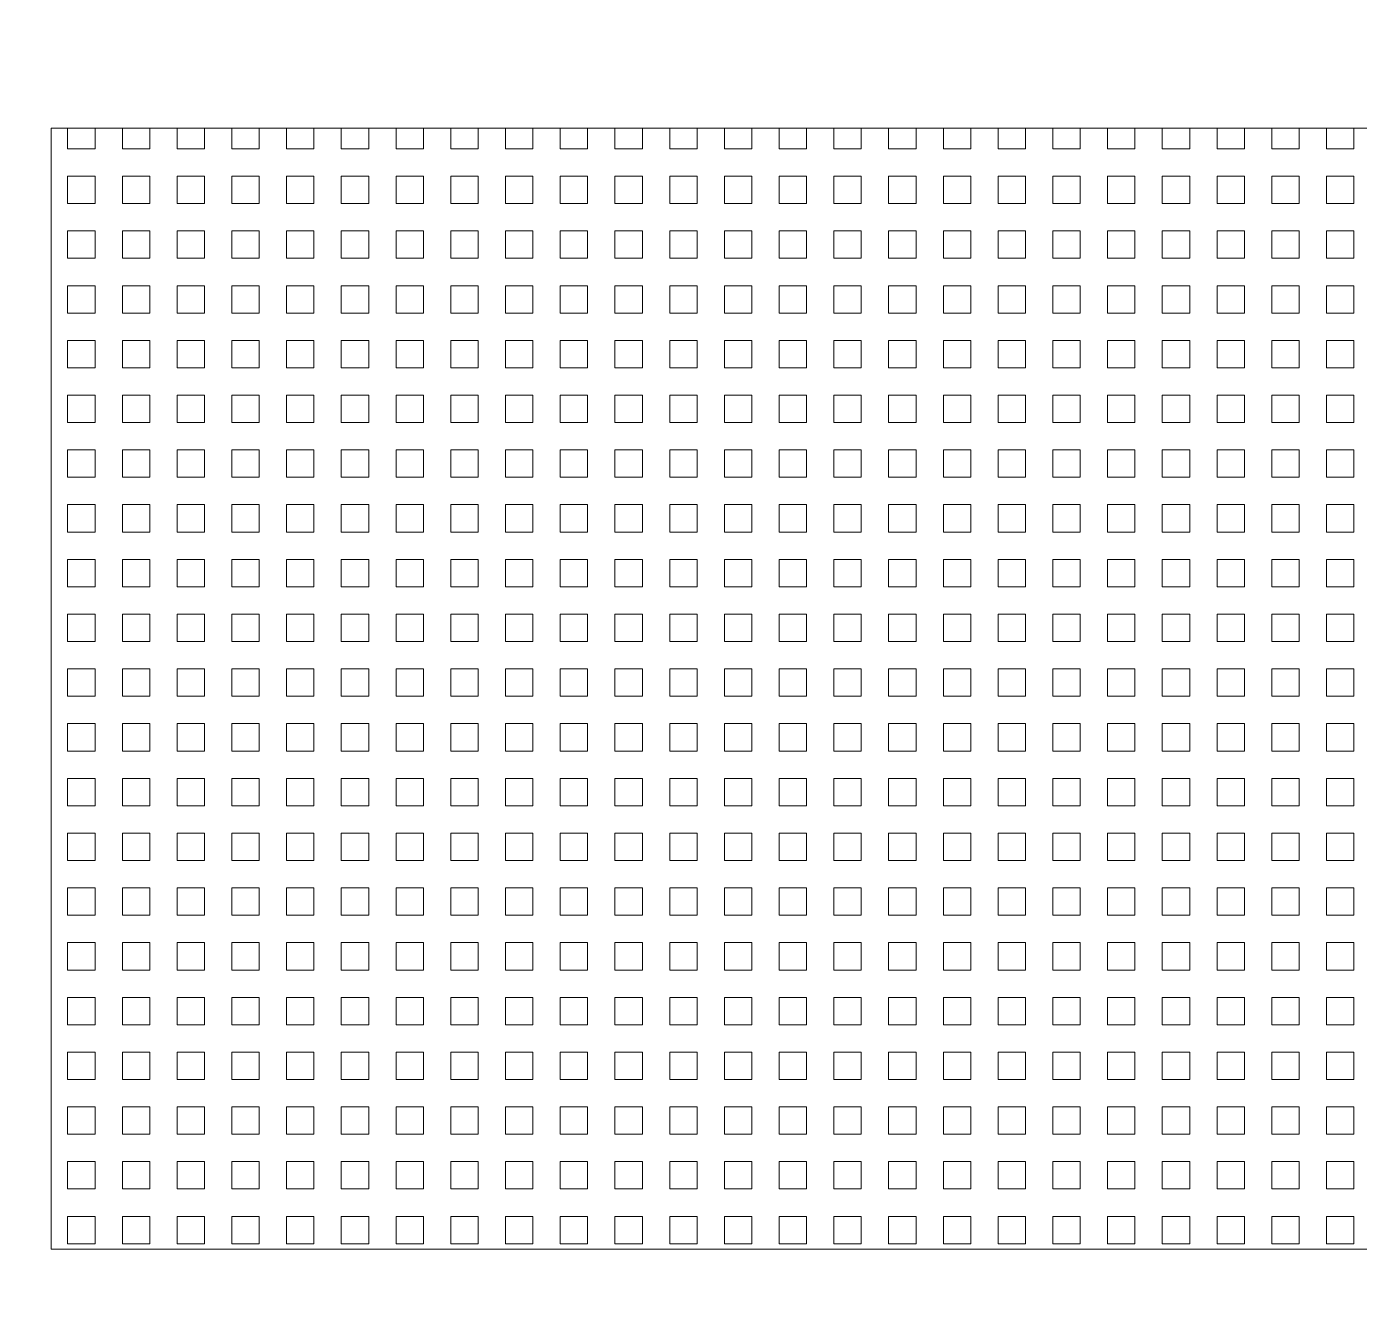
# Model space of a CAD drawing. Header units: millimetres. Extents: x 8 to 69.8, y -142.7 to -115.9.
# Drawn here: x 66.319 to 66.938, y -127.203 to -126.608 of the extents above; entities that cross this region are included whole.
import ezdxf

# ---------------------------------------------------------------- set-up
doc = ezdxf.new("R2010")
doc.units = ezdxf.units.MM
doc.layers.add('PDF3_0', color=7, linetype='Continuous', true_color=0x8e8e8e)
doc.layers.add('PDF3_04-DETALHE', color=7, linetype='Continuous', true_color=0xc6c6c6)

msp = doc.modelspace()

# ---------------------------------------------------------------- linework, layer by layer
at = {"layer": 'PDF3_0', "color": 7, "lineweight": 0}
msp.add_lwpolyline([(68.95576, -127.18679), (68.96084, -127.18425, 0.281491), (66.94026, -125.94854, 0.281232), (64.92031, -127.18425), (64.92539, -127.18679, -0.281529), (66.94026, -125.95489, -0.281207)], format="xyb", close=True, dxfattribs=at)
for points in [[(68.9056, -127.13599, 0.273254), (66.94026, -125.97457, 0.272971), (64.97492, -127.13599), (65.04541, -127.17473, -0.273469), (66.94026, -126.05458, -0.273204), (68.83575, -127.17473), (68.82622, -127.15758), (68.89607, -127.11885), (68.9056, -127.13599), (68.92084, -127.17473), (68.92084, -127.75449)], [(68.89544, -127.13345, 0.272629), (66.94026, -125.98219, 0.272345), (64.98508, -127.13345), (65.04223, -127.16457, -0.272295), (66.94026, -126.04696), (66.94026, -125.98219), (66.94026, -126.04696, -0.272145), (68.83892, -127.16457)], [(64.96032, -127.25029), (64.96032, -127.17473), (65.06827, -127.17473, -0.271847), (66.94026, -126.0749, -0.272057), (68.81289, -127.17473), (68.92084, -127.17473)]]:
    msp.add_lwpolyline(points, format="xyb", dxfattribs=at)
msp.add_lwpolyline([(66.33066, -126.65466), (67.5505, -126.65466), (67.5505, -127.17473), (66.33066, -127.17473)], close=True, dxfattribs=at)
at = {"layer": 'PDF3_04-DETALHE', "lineweight": 0}
for points in [[(66.33828, -126.65466), (66.33828, -126.66419), (66.35098, -126.66419), (66.35098, -126.65466)], [(66.36368, -126.65466), (66.36368, -126.66419), (66.37638, -126.66419), (66.37638, -126.65466)], [(66.38908, -126.65466), (66.38908, -126.66419), (66.40178, -126.66419), (66.40178, -126.65466)], [(66.41448, -126.65466), (66.41448, -126.66419), (66.42718, -126.66419), (66.42718, -126.65466)], [(66.43988, -126.65466), (66.43988, -126.66419), (66.45258, -126.66419), (66.45258, -126.65466)], [(66.46528, -126.65466), (66.46528, -126.66419), (66.47798, -126.66419), (66.47798, -126.65466)], [(66.49068, -126.65466), (66.49068, -126.66419), (66.50338, -126.66419), (66.50338, -126.65466)], [(66.51608, -126.65466), (66.51608, -126.66419), (66.52878, -126.66419), (66.52878, -126.65466)], [(66.54148, -126.65466), (66.54148, -126.66419), (66.55418, -126.66419), (66.55418, -126.65466)], [(66.56688, -126.65466), (66.56688, -126.66419), (66.57958, -126.66419), (66.57958, -126.65466)], [(66.59228, -126.65466), (66.59228, -126.66419), (66.60498, -126.66419), (66.60498, -126.65466)], [(66.61768, -126.65466), (66.61768, -126.66419), (66.63038, -126.66419), (66.63038, -126.65466)], [(66.64308, -126.65466), (66.64308, -126.66419), (66.65578, -126.66419), (66.65578, -126.65466)], [(66.66848, -126.65466), (66.66848, -126.66419), (66.68118, -126.66419), (66.68118, -126.65466)], [(66.69388, -126.65466), (66.69388, -126.66419), (66.70658, -126.66419), (66.70658, -126.65466)], [(66.71928, -126.65466), (66.71928, -126.66419), (66.73198, -126.66419), (66.73198, -126.65466)], [(66.74468, -126.65466), (66.74468, -126.66419), (66.75738, -126.66419), (66.75738, -126.65466)], [(66.77008, -126.65466), (66.77008, -126.66419), (66.78278, -126.66419), (66.78278, -126.65466)], [(66.79548, -126.65466), (66.79548, -126.66419), (66.80818, -126.66419), (66.80818, -126.65466)], [(66.82088, -126.65466), (66.82088, -126.66419), (66.83358, -126.66419), (66.83358, -126.65466)], [(66.84628, -126.65466), (66.84628, -126.66419), (66.85898, -126.66419), (66.85898, -126.65466)], [(66.87168, -126.65466), (66.87168, -126.66419), (66.88438, -126.66419), (66.88438, -126.65466)], [(66.89708, -126.65466), (66.89708, -126.66419), (66.90978, -126.66419), (66.90978, -126.65466)], [(66.92248, -126.65466), (66.92248, -126.66419), (66.93518, -126.66419), (66.93518, -126.65466)]]:
    msp.add_lwpolyline(points, dxfattribs=at)
for points in [[(66.35098, -126.67689), (66.35098, -126.68959), (66.33828, -126.68959), (66.33828, -126.67689)], [(66.37638, -126.67689), (66.37638, -126.68959), (66.36368, -126.68959), (66.36368, -126.67689)], [(66.40178, -126.67689), (66.40178, -126.68959), (66.38908, -126.68959), (66.38908, -126.67689)], [(66.42718, -126.67689), (66.42718, -126.68959), (66.41448, -126.68959), (66.41448, -126.67689)], [(66.45258, -126.67689), (66.45258, -126.68959), (66.43988, -126.68959), (66.43988, -126.67689)], [(66.47798, -126.67689), (66.47798, -126.68959), (66.46528, -126.68959), (66.46528, -126.67689)], [(66.50338, -126.67689), (66.50338, -126.68959), (66.49068, -126.68959), (66.49068, -126.67689)], [(66.52878, -126.67689), (66.52878, -126.68959), (66.51608, -126.68959), (66.51608, -126.67689)], [(66.55418, -126.67689), (66.55418, -126.68959), (66.54148, -126.68959), (66.54148, -126.67689)], [(66.57958, -126.67689), (66.57958, -126.68959), (66.56688, -126.68959), (66.56688, -126.67689)], [(66.60498, -126.67689), (66.60498, -126.68959), (66.59228, -126.68959), (66.59228, -126.67689)], [(66.63038, -126.67689), (66.63038, -126.68959), (66.61768, -126.68959), (66.61768, -126.67689)], [(66.65578, -126.67689), (66.65578, -126.68959), (66.64308, -126.68959), (66.64308, -126.67689)], [(66.68118, -126.67689), (66.68118, -126.68959), (66.66848, -126.68959), (66.66848, -126.67689)], [(66.70658, -126.67689), (66.70658, -126.68959), (66.69388, -126.68959), (66.69388, -126.67689)], [(66.73198, -126.67689), (66.73198, -126.68959), (66.71928, -126.68959), (66.71928, -126.67689)], [(66.75738, -126.67689), (66.75738, -126.68959), (66.74468, -126.68959), (66.74468, -126.67689)], [(66.78278, -126.67689), (66.78278, -126.68959), (66.77008, -126.68959), (66.77008, -126.67689)], [(66.80818, -126.67689), (66.80818, -126.68959), (66.79548, -126.68959), (66.79548, -126.67689)], [(66.83358, -126.67689), (66.83358, -126.68959), (66.82088, -126.68959), (66.82088, -126.67689)], [(66.85898, -126.67689), (66.85898, -126.68959), (66.84628, -126.68959), (66.84628, -126.67689)], [(66.88438, -126.67689), (66.88438, -126.68959), (66.87168, -126.68959), (66.87168, -126.67689)], [(66.90978, -126.67689), (66.90978, -126.68959), (66.89708, -126.68959), (66.89708, -126.67689)], [(66.93518, -126.67689), (66.93518, -126.68959), (66.92248, -126.68959), (66.92248, -126.67689)], [(66.35098, -126.70229), (66.35098, -126.71499), (66.33828, -126.71499), (66.33828, -126.70229)], [(66.37638, -126.70229), (66.37638, -126.71499), (66.36368, -126.71499), (66.36368, -126.70229)], [(66.40178, -126.70229), (66.40178, -126.71499), (66.38908, -126.71499), (66.38908, -126.70229)], [(66.42718, -126.70229), (66.42718, -126.71499), (66.41448, -126.71499), (66.41448, -126.70229)], [(66.45258, -126.70229), (66.45258, -126.71499), (66.43988, -126.71499), (66.43988, -126.70229)], [(66.47798, -126.70229), (66.47798, -126.71499), (66.46528, -126.71499), (66.46528, -126.70229)], [(66.50338, -126.70229), (66.50338, -126.71499), (66.49068, -126.71499), (66.49068, -126.70229)], [(66.52878, -126.70229), (66.52878, -126.71499), (66.51608, -126.71499), (66.51608, -126.70229)], [(66.55418, -126.70229), (66.55418, -126.71499), (66.54148, -126.71499), (66.54148, -126.70229)], [(66.57958, -126.70229), (66.57958, -126.71499), (66.56688, -126.71499), (66.56688, -126.70229)], [(66.60498, -126.70229), (66.60498, -126.71499), (66.59228, -126.71499), (66.59228, -126.70229)], [(66.63038, -126.70229), (66.63038, -126.71499), (66.61768, -126.71499), (66.61768, -126.70229)], [(66.65578, -126.70229), (66.65578, -126.71499), (66.64308, -126.71499), (66.64308, -126.70229)], [(66.68118, -126.70229), (66.68118, -126.71499), (66.66848, -126.71499), (66.66848, -126.70229)], [(66.70658, -126.70229), (66.70658, -126.71499), (66.69388, -126.71499), (66.69388, -126.70229)], [(66.73198, -126.70229), (66.73198, -126.71499), (66.71928, -126.71499), (66.71928, -126.70229)], [(66.75738, -126.70229), (66.75738, -126.71499), (66.74468, -126.71499), (66.74468, -126.70229)], [(66.78278, -126.70229), (66.78278, -126.71499), (66.77008, -126.71499), (66.77008, -126.70229)], [(66.80818, -126.70229), (66.80818, -126.71499), (66.79548, -126.71499), (66.79548, -126.70229)], [(66.83358, -126.70229), (66.83358, -126.71499), (66.82088, -126.71499), (66.82088, -126.70229)], [(66.85898, -126.70229), (66.85898, -126.71499), (66.84628, -126.71499), (66.84628, -126.70229)], [(66.88438, -126.70229), (66.88438, -126.71499), (66.87168, -126.71499), (66.87168, -126.70229)], [(66.90978, -126.70229), (66.90978, -126.71499), (66.89708, -126.71499), (66.89708, -126.70229)], [(66.93518, -126.70229), (66.93518, -126.71499), (66.92248, -126.71499), (66.92248, -126.70229)], [(66.35098, -126.72769), (66.35098, -126.74039), (66.33828, -126.74039), (66.33828, -126.72769)], [(66.37638, -126.72769), (66.37638, -126.74039), (66.36368, -126.74039), (66.36368, -126.72769)], [(66.40178, -126.72769), (66.40178, -126.74039), (66.38908, -126.74039), (66.38908, -126.72769)], [(66.42718, -126.72769), (66.42718, -126.74039), (66.41448, -126.74039), (66.41448, -126.72769)], [(66.45258, -126.72769), (66.45258, -126.74039), (66.43988, -126.74039), (66.43988, -126.72769)], [(66.47798, -126.72769), (66.47798, -126.74039), (66.46528, -126.74039), (66.46528, -126.72769)], [(66.50338, -126.72769), (66.50338, -126.74039), (66.49068, -126.74039), (66.49068, -126.72769)], [(66.52878, -126.72769), (66.52878, -126.74039), (66.51608, -126.74039), (66.51608, -126.72769)], [(66.55418, -126.72769), (66.55418, -126.74039), (66.54148, -126.74039), (66.54148, -126.72769)], [(66.57958, -126.72769), (66.57958, -126.74039), (66.56688, -126.74039), (66.56688, -126.72769)], [(66.60498, -126.72769), (66.60498, -126.74039), (66.59228, -126.74039), (66.59228, -126.72769)], [(66.63038, -126.72769), (66.63038, -126.74039), (66.61768, -126.74039), (66.61768, -126.72769)], [(66.65578, -126.72769), (66.65578, -126.74039), (66.64308, -126.74039), (66.64308, -126.72769)], [(66.68118, -126.72769), (66.68118, -126.74039), (66.66848, -126.74039), (66.66848, -126.72769)], [(66.70658, -126.72769), (66.70658, -126.74039), (66.69388, -126.74039), (66.69388, -126.72769)], [(66.73198, -126.72769), (66.73198, -126.74039), (66.71928, -126.74039), (66.71928, -126.72769)], [(66.75738, -126.72769), (66.75738, -126.74039), (66.74468, -126.74039), (66.74468, -126.72769)], [(66.78278, -126.72769), (66.78278, -126.74039), (66.77008, -126.74039), (66.77008, -126.72769)], [(66.80818, -126.72769), (66.80818, -126.74039), (66.79548, -126.74039), (66.79548, -126.72769)], [(66.83358, -126.72769), (66.83358, -126.74039), (66.82088, -126.74039), (66.82088, -126.72769)], [(66.85898, -126.72769), (66.85898, -126.74039), (66.84628, -126.74039), (66.84628, -126.72769)], [(66.88438, -126.72769), (66.88438, -126.74039), (66.87168, -126.74039), (66.87168, -126.72769)], [(66.90978, -126.72769), (66.90978, -126.74039), (66.89708, -126.74039), (66.89708, -126.72769)], [(66.93518, -126.72769), (66.93518, -126.74039), (66.92248, -126.74039), (66.92248, -126.72769)], [(66.35098, -126.75309), (66.35098, -126.76579), (66.33828, -126.76579), (66.33828, -126.75309)], [(66.37638, -126.75309), (66.37638, -126.76579), (66.36368, -126.76579), (66.36368, -126.75309)], [(66.40178, -126.75309), (66.40178, -126.76579), (66.38908, -126.76579), (66.38908, -126.75309)], [(66.42718, -126.75309), (66.42718, -126.76579), (66.41448, -126.76579), (66.41448, -126.75309)], [(66.45258, -126.75309), (66.45258, -126.76579), (66.43988, -126.76579), (66.43988, -126.75309)], [(66.47798, -126.75309), (66.47798, -126.76579), (66.46528, -126.76579), (66.46528, -126.75309)], [(66.50338, -126.75309), (66.50338, -126.76579), (66.49068, -126.76579), (66.49068, -126.75309)], [(66.52878, -126.75309), (66.52878, -126.76579), (66.51608, -126.76579), (66.51608, -126.75309)], [(66.55418, -126.75309), (66.55418, -126.76579), (66.54148, -126.76579), (66.54148, -126.75309)], [(66.57958, -126.75309), (66.57958, -126.76579), (66.56688, -126.76579), (66.56688, -126.75309)], [(66.60498, -126.75309), (66.60498, -126.76579), (66.59228, -126.76579), (66.59228, -126.75309)], [(66.63038, -126.75309), (66.63038, -126.76579), (66.61768, -126.76579), (66.61768, -126.75309)], [(66.65578, -126.75309), (66.65578, -126.76579), (66.64308, -126.76579), (66.64308, -126.75309)], [(66.68118, -126.75309), (66.68118, -126.76579), (66.66848, -126.76579), (66.66848, -126.75309)], [(66.70658, -126.75309), (66.70658, -126.76579), (66.69388, -126.76579), (66.69388, -126.75309)], [(66.73198, -126.75309), (66.73198, -126.76579), (66.71928, -126.76579), (66.71928, -126.75309)], [(66.75738, -126.75309), (66.75738, -126.76579), (66.74468, -126.76579), (66.74468, -126.75309)], [(66.78278, -126.75309), (66.78278, -126.76579), (66.77008, -126.76579), (66.77008, -126.75309)], [(66.80818, -126.75309), (66.80818, -126.76579), (66.79548, -126.76579), (66.79548, -126.75309)], [(66.83358, -126.75309), (66.83358, -126.76579), (66.82088, -126.76579), (66.82088, -126.75309)], [(66.85898, -126.75309), (66.85898, -126.76579), (66.84628, -126.76579), (66.84628, -126.75309)], [(66.88438, -126.75309), (66.88438, -126.76579), (66.87168, -126.76579), (66.87168, -126.75309)], [(66.90978, -126.75309), (66.90978, -126.76579), (66.89708, -126.76579), (66.89708, -126.75309)], [(66.93518, -126.75309), (66.93518, -126.76579), (66.92248, -126.76579), (66.92248, -126.75309)], [(66.35098, -126.77849), (66.35098, -126.79119), (66.33828, -126.79119), (66.33828, -126.77849)], [(66.37638, -126.77849), (66.37638, -126.79119), (66.36368, -126.79119), (66.36368, -126.77849)], [(66.40178, -126.77849), (66.40178, -126.79119), (66.38908, -126.79119), (66.38908, -126.77849)], [(66.42718, -126.77849), (66.42718, -126.79119), (66.41448, -126.79119), (66.41448, -126.77849)], [(66.45258, -126.77849), (66.45258, -126.79119), (66.43988, -126.79119), (66.43988, -126.77849)], [(66.47798, -126.77849), (66.47798, -126.79119), (66.46528, -126.79119), (66.46528, -126.77849)], [(66.50338, -126.77849), (66.50338, -126.79119), (66.49068, -126.79119), (66.49068, -126.77849)], [(66.52878, -126.77849), (66.52878, -126.79119), (66.51608, -126.79119), (66.51608, -126.77849)], [(66.55418, -126.77849), (66.55418, -126.79119), (66.54148, -126.79119), (66.54148, -126.77849)], [(66.57958, -126.77849), (66.57958, -126.79119), (66.56688, -126.79119), (66.56688, -126.77849)], [(66.60498, -126.77849), (66.60498, -126.79119), (66.59228, -126.79119), (66.59228, -126.77849)], [(66.63038, -126.77849), (66.63038, -126.79119), (66.61768, -126.79119), (66.61768, -126.77849)], [(66.65578, -126.77849), (66.65578, -126.79119), (66.64308, -126.79119), (66.64308, -126.77849)], [(66.68118, -126.77849), (66.68118, -126.79119), (66.66848, -126.79119), (66.66848, -126.77849)], [(66.70658, -126.77849), (66.70658, -126.79119), (66.69388, -126.79119), (66.69388, -126.77849)], [(66.73198, -126.77849), (66.73198, -126.79119), (66.71928, -126.79119), (66.71928, -126.77849)], [(66.75738, -126.77849), (66.75738, -126.79119), (66.74468, -126.79119), (66.74468, -126.77849)], [(66.78278, -126.77849), (66.78278, -126.79119), (66.77008, -126.79119), (66.77008, -126.77849)], [(66.80818, -126.77849), (66.80818, -126.79119), (66.79548, -126.79119), (66.79548, -126.77849)], [(66.83358, -126.77849), (66.83358, -126.79119), (66.82088, -126.79119), (66.82088, -126.77849)], [(66.85898, -126.77849), (66.85898, -126.79119), (66.84628, -126.79119), (66.84628, -126.77849)], [(66.88438, -126.77849), (66.88438, -126.79119), (66.87168, -126.79119), (66.87168, -126.77849)], [(66.90978, -126.77849), (66.90978, -126.79119), (66.89708, -126.79119), (66.89708, -126.77849)], [(66.93518, -126.77849), (66.93518, -126.79119), (66.92248, -126.79119), (66.92248, -126.77849)], [(66.35098, -126.80389), (66.35098, -126.81659), (66.33828, -126.81659), (66.33828, -126.80389)], [(66.37638, -126.80389), (66.37638, -126.81659), (66.36368, -126.81659), (66.36368, -126.80389)], [(66.40178, -126.80389), (66.40178, -126.81659), (66.38908, -126.81659), (66.38908, -126.80389)], [(66.42718, -126.80389), (66.42718, -126.81659), (66.41448, -126.81659), (66.41448, -126.80389)], [(66.45258, -126.80389), (66.45258, -126.81659), (66.43988, -126.81659), (66.43988, -126.80389)], [(66.47798, -126.80389), (66.47798, -126.81659), (66.46528, -126.81659), (66.46528, -126.80389)], [(66.50338, -126.80389), (66.50338, -126.81659), (66.49068, -126.81659), (66.49068, -126.80389)], [(66.52878, -126.80389), (66.52878, -126.81659), (66.51608, -126.81659), (66.51608, -126.80389)], [(66.55418, -126.80389), (66.55418, -126.81659), (66.54148, -126.81659), (66.54148, -126.80389)], [(66.57958, -126.80389), (66.57958, -126.81659), (66.56688, -126.81659), (66.56688, -126.80389)], [(66.60498, -126.80389), (66.60498, -126.81659), (66.59228, -126.81659), (66.59228, -126.80389)], [(66.63038, -126.80389), (66.63038, -126.81659), (66.61768, -126.81659), (66.61768, -126.80389)], [(66.65578, -126.80389), (66.65578, -126.81659), (66.64308, -126.81659), (66.64308, -126.80389)], [(66.68118, -126.80389), (66.68118, -126.81659), (66.66848, -126.81659), (66.66848, -126.80389)], [(66.70658, -126.80389), (66.70658, -126.81659), (66.69388, -126.81659), (66.69388, -126.80389)], [(66.73198, -126.80389), (66.73198, -126.81659), (66.71928, -126.81659), (66.71928, -126.80389)], [(66.75738, -126.80389), (66.75738, -126.81659), (66.74468, -126.81659), (66.74468, -126.80389)], [(66.78278, -126.80389), (66.78278, -126.81659), (66.77008, -126.81659), (66.77008, -126.80389)], [(66.80818, -126.80389), (66.80818, -126.81659), (66.79548, -126.81659), (66.79548, -126.80389)], [(66.83358, -126.80389), (66.83358, -126.81659), (66.82088, -126.81659), (66.82088, -126.80389)], [(66.85898, -126.80389), (66.85898, -126.81659), (66.84628, -126.81659), (66.84628, -126.80389)], [(66.88438, -126.80389), (66.88438, -126.81659), (66.87168, -126.81659), (66.87168, -126.80389)], [(66.90978, -126.80389), (66.90978, -126.81659), (66.89708, -126.81659), (66.89708, -126.80389)], [(66.93518, -126.80389), (66.93518, -126.81659), (66.92248, -126.81659), (66.92248, -126.80389)], [(66.35098, -126.82929), (66.35098, -126.84199), (66.33828, -126.84199), (66.33828, -126.82929)], [(66.37638, -126.82929), (66.37638, -126.84199), (66.36368, -126.84199), (66.36368, -126.82929)], [(66.40178, -126.82929), (66.40178, -126.84199), (66.38908, -126.84199), (66.38908, -126.82929)], [(66.42718, -126.82929), (66.42718, -126.84199), (66.41448, -126.84199), (66.41448, -126.82929)], [(66.45258, -126.82929), (66.45258, -126.84199), (66.43988, -126.84199), (66.43988, -126.82929)], [(66.47798, -126.82929), (66.47798, -126.84199), (66.46528, -126.84199), (66.46528, -126.82929)], [(66.50338, -126.82929), (66.50338, -126.84199), (66.49068, -126.84199), (66.49068, -126.82929)], [(66.52878, -126.82929), (66.52878, -126.84199), (66.51608, -126.84199), (66.51608, -126.82929)], [(66.55418, -126.82929), (66.55418, -126.84199), (66.54148, -126.84199), (66.54148, -126.82929)], [(66.57958, -126.82929), (66.57958, -126.84199), (66.56688, -126.84199), (66.56688, -126.82929)], [(66.60498, -126.82929), (66.60498, -126.84199), (66.59228, -126.84199), (66.59228, -126.82929)], [(66.63038, -126.82929), (66.63038, -126.84199), (66.61768, -126.84199), (66.61768, -126.82929)], [(66.65578, -126.82929), (66.65578, -126.84199), (66.64308, -126.84199), (66.64308, -126.82929)], [(66.68118, -126.82929), (66.68118, -126.84199), (66.66848, -126.84199), (66.66848, -126.82929)], [(66.70658, -126.82929), (66.70658, -126.84199), (66.69388, -126.84199), (66.69388, -126.82929)], [(66.73198, -126.82929), (66.73198, -126.84199), (66.71928, -126.84199), (66.71928, -126.82929)], [(66.75738, -126.82929), (66.75738, -126.84199), (66.74468, -126.84199), (66.74468, -126.82929)], [(66.78278, -126.82929), (66.78278, -126.84199), (66.77008, -126.84199), (66.77008, -126.82929)], [(66.80818, -126.82929), (66.80818, -126.84199), (66.79548, -126.84199), (66.79548, -126.82929)], [(66.83358, -126.82929), (66.83358, -126.84199), (66.82088, -126.84199), (66.82088, -126.82929)], [(66.85898, -126.82929), (66.85898, -126.84199), (66.84628, -126.84199), (66.84628, -126.82929)], [(66.88438, -126.82929), (66.88438, -126.84199), (66.87168, -126.84199), (66.87168, -126.82929)], [(66.90978, -126.82929), (66.90978, -126.84199), (66.89708, -126.84199), (66.89708, -126.82929)], [(66.93518, -126.82929), (66.93518, -126.84199), (66.92248, -126.84199), (66.92248, -126.82929)], [(66.35098, -126.85469), (66.35098, -126.86739), (66.33828, -126.86739), (66.33828, -126.85469)], [(66.37638, -126.85469), (66.37638, -126.86739), (66.36368, -126.86739), (66.36368, -126.85469)], [(66.40178, -126.85469), (66.40178, -126.86739), (66.38908, -126.86739), (66.38908, -126.85469)], [(66.42718, -126.85469), (66.42718, -126.86739), (66.41448, -126.86739), (66.41448, -126.85469)], [(66.45258, -126.85469), (66.45258, -126.86739), (66.43988, -126.86739), (66.43988, -126.85469)], [(66.47798, -126.85469), (66.47798, -126.86739), (66.46528, -126.86739), (66.46528, -126.85469)], [(66.50338, -126.85469), (66.50338, -126.86739), (66.49068, -126.86739), (66.49068, -126.85469)], [(66.52878, -126.85469), (66.52878, -126.86739), (66.51608, -126.86739), (66.51608, -126.85469)], [(66.55418, -126.85469), (66.55418, -126.86739), (66.54148, -126.86739), (66.54148, -126.85469)], [(66.57958, -126.85469), (66.57958, -126.86739), (66.56688, -126.86739), (66.56688, -126.85469)], [(66.60498, -126.85469), (66.60498, -126.86739), (66.59228, -126.86739), (66.59228, -126.85469)], [(66.63038, -126.85469), (66.63038, -126.86739), (66.61768, -126.86739), (66.61768, -126.85469)], [(66.65578, -126.85469), (66.65578, -126.86739), (66.64308, -126.86739), (66.64308, -126.85469)], [(66.68118, -126.85469), (66.68118, -126.86739), (66.66848, -126.86739), (66.66848, -126.85469)], [(66.70658, -126.85469), (66.70658, -126.86739), (66.69388, -126.86739), (66.69388, -126.85469)], [(66.73198, -126.85469), (66.73198, -126.86739), (66.71928, -126.86739), (66.71928, -126.85469)], [(66.75738, -126.85469), (66.75738, -126.86739), (66.74468, -126.86739), (66.74468, -126.85469)], [(66.78278, -126.85469), (66.78278, -126.86739), (66.77008, -126.86739), (66.77008, -126.85469)], [(66.80818, -126.85469), (66.80818, -126.86739), (66.79548, -126.86739), (66.79548, -126.85469)], [(66.83358, -126.85469), (66.83358, -126.86739), (66.82088, -126.86739), (66.82088, -126.85469)], [(66.85898, -126.85469), (66.85898, -126.86739), (66.84628, -126.86739), (66.84628, -126.85469)], [(66.88438, -126.85469), (66.88438, -126.86739), (66.87168, -126.86739), (66.87168, -126.85469)], [(66.90978, -126.85469), (66.90978, -126.86739), (66.89708, -126.86739), (66.89708, -126.85469)], [(66.93518, -126.85469), (66.93518, -126.86739), (66.92248, -126.86739), (66.92248, -126.85469)], [(66.35098, -126.88009), (66.35098, -126.89279), (66.33828, -126.89279), (66.33828, -126.88009)], [(66.37638, -126.88009), (66.37638, -126.89279), (66.36368, -126.89279), (66.36368, -126.88009)], [(66.40178, -126.88009), (66.40178, -126.89279), (66.38908, -126.89279), (66.38908, -126.88009)], [(66.42718, -126.88009), (66.42718, -126.89279), (66.41448, -126.89279), (66.41448, -126.88009)], [(66.45258, -126.88009), (66.45258, -126.89279), (66.43988, -126.89279), (66.43988, -126.88009)], [(66.47798, -126.88009), (66.47798, -126.89279), (66.46528, -126.89279), (66.46528, -126.88009)], [(66.50338, -126.88009), (66.50338, -126.89279), (66.49068, -126.89279), (66.49068, -126.88009)], [(66.52878, -126.88009), (66.52878, -126.89279), (66.51608, -126.89279), (66.51608, -126.88009)], [(66.55418, -126.88009), (66.55418, -126.89279), (66.54148, -126.89279), (66.54148, -126.88009)], [(66.57958, -126.88009), (66.57958, -126.89279), (66.56688, -126.89279), (66.56688, -126.88009)], [(66.60498, -126.88009), (66.60498, -126.89279), (66.59228, -126.89279), (66.59228, -126.88009)], [(66.63038, -126.88009), (66.63038, -126.89279), (66.61768, -126.89279), (66.61768, -126.88009)], [(66.65578, -126.88009), (66.65578, -126.89279), (66.64308, -126.89279), (66.64308, -126.88009)], [(66.68118, -126.88009), (66.68118, -126.89279), (66.66848, -126.89279), (66.66848, -126.88009)], [(66.70658, -126.88009), (66.70658, -126.89279), (66.69388, -126.89279), (66.69388, -126.88009)], [(66.73198, -126.88009), (66.73198, -126.89279), (66.71928, -126.89279), (66.71928, -126.88009)], [(66.75738, -126.88009), (66.75738, -126.89279), (66.74468, -126.89279), (66.74468, -126.88009)], [(66.78278, -126.88009), (66.78278, -126.89279), (66.77008, -126.89279), (66.77008, -126.88009)], [(66.80818, -126.88009), (66.80818, -126.89279), (66.79548, -126.89279), (66.79548, -126.88009)], [(66.83358, -126.88009), (66.83358, -126.89279), (66.82088, -126.89279), (66.82088, -126.88009)], [(66.85898, -126.88009), (66.85898, -126.89279), (66.84628, -126.89279), (66.84628, -126.88009)], [(66.88438, -126.88009), (66.88438, -126.89279), (66.87168, -126.89279), (66.87168, -126.88009)], [(66.90978, -126.88009), (66.90978, -126.89279), (66.89708, -126.89279), (66.89708, -126.88009)], [(66.93518, -126.88009), (66.93518, -126.89279), (66.92248, -126.89279), (66.92248, -126.88009)], [(66.35098, -126.90549), (66.35098, -126.91819), (66.33828, -126.91819), (66.33828, -126.90549)], [(66.37638, -126.90549), (66.37638, -126.91819), (66.36368, -126.91819), (66.36368, -126.90549)], [(66.40178, -126.90549), (66.40178, -126.91819), (66.38908, -126.91819), (66.38908, -126.90549)], [(66.42718, -126.90549), (66.42718, -126.91819), (66.41448, -126.91819), (66.41448, -126.90549)], [(66.45258, -126.90549), (66.45258, -126.91819), (66.43988, -126.91819), (66.43988, -126.90549)], [(66.47798, -126.90549), (66.47798, -126.91819), (66.46528, -126.91819), (66.46528, -126.90549)], [(66.50338, -126.90549), (66.50338, -126.91819), (66.49068, -126.91819), (66.49068, -126.90549)], [(66.52878, -126.90549), (66.52878, -126.91819), (66.51608, -126.91819), (66.51608, -126.90549)], [(66.55418, -126.90549), (66.55418, -126.91819), (66.54148, -126.91819), (66.54148, -126.90549)], [(66.57958, -126.90549), (66.57958, -126.91819), (66.56688, -126.91819), (66.56688, -126.90549)], [(66.60498, -126.90549), (66.60498, -126.91819), (66.59228, -126.91819), (66.59228, -126.90549)], [(66.63038, -126.90549), (66.63038, -126.91819), (66.61768, -126.91819), (66.61768, -126.90549)], [(66.65578, -126.90549), (66.65578, -126.91819), (66.64308, -126.91819), (66.64308, -126.90549)], [(66.68118, -126.90549), (66.68118, -126.91819), (66.66848, -126.91819), (66.66848, -126.90549)], [(66.70658, -126.90549), (66.70658, -126.91819), (66.69388, -126.91819), (66.69388, -126.90549)], [(66.73198, -126.90549), (66.73198, -126.91819), (66.71928, -126.91819), (66.71928, -126.90549)], [(66.75738, -126.90549), (66.75738, -126.91819), (66.74468, -126.91819), (66.74468, -126.90549)], [(66.78278, -126.90549), (66.78278, -126.91819), (66.77008, -126.91819), (66.77008, -126.90549)], [(66.80818, -126.90549), (66.80818, -126.91819), (66.79548, -126.91819), (66.79548, -126.90549)], [(66.83358, -126.90549), (66.83358, -126.91819), (66.82088, -126.91819), (66.82088, -126.90549)], [(66.85898, -126.90549), (66.85898, -126.91819), (66.84628, -126.91819), (66.84628, -126.90549)], [(66.88438, -126.90549), (66.88438, -126.91819), (66.87168, -126.91819), (66.87168, -126.90549)], [(66.90978, -126.90549), (66.90978, -126.91819), (66.89708, -126.91819), (66.89708, -126.90549)], [(66.93518, -126.90549), (66.93518, -126.91819), (66.92248, -126.91819), (66.92248, -126.90549)], [(66.35098, -126.93089), (66.35098, -126.94359), (66.33828, -126.94359), (66.33828, -126.93089)], [(66.37638, -126.93089), (66.37638, -126.94359), (66.36368, -126.94359), (66.36368, -126.93089)], [(66.40178, -126.93089), (66.40178, -126.94359), (66.38908, -126.94359), (66.38908, -126.93089)], [(66.42718, -126.93089), (66.42718, -126.94359), (66.41448, -126.94359), (66.41448, -126.93089)], [(66.45258, -126.93089), (66.45258, -126.94359), (66.43988, -126.94359), (66.43988, -126.93089)], [(66.47798, -126.93089), (66.47798, -126.94359), (66.46528, -126.94359), (66.46528, -126.93089)], [(66.50338, -126.93089), (66.50338, -126.94359), (66.49068, -126.94359), (66.49068, -126.93089)], [(66.52878, -126.93089), (66.52878, -126.94359), (66.51608, -126.94359), (66.51608, -126.93089)], [(66.55418, -126.93089), (66.55418, -126.94359), (66.54148, -126.94359), (66.54148, -126.93089)], [(66.57958, -126.93089), (66.57958, -126.94359), (66.56688, -126.94359), (66.56688, -126.93089)], [(66.60498, -126.93089), (66.60498, -126.94359), (66.59228, -126.94359), (66.59228, -126.93089)], [(66.63038, -126.93089), (66.63038, -126.94359), (66.61768, -126.94359), (66.61768, -126.93089)], [(66.65578, -126.93089), (66.65578, -126.94359), (66.64308, -126.94359), (66.64308, -126.93089)], [(66.68118, -126.93089), (66.68118, -126.94359), (66.66848, -126.94359), (66.66848, -126.93089)], [(66.70658, -126.93089), (66.70658, -126.94359), (66.69388, -126.94359), (66.69388, -126.93089)], [(66.73198, -126.93089), (66.73198, -126.94359), (66.71928, -126.94359), (66.71928, -126.93089)], [(66.75738, -126.93089), (66.75738, -126.94359), (66.74468, -126.94359), (66.74468, -126.93089)], [(66.78278, -126.93089), (66.78278, -126.94359), (66.77008, -126.94359), (66.77008, -126.93089)], [(66.80818, -126.93089), (66.80818, -126.94359), (66.79548, -126.94359), (66.79548, -126.93089)], [(66.83358, -126.93089), (66.83358, -126.94359), (66.82088, -126.94359), (66.82088, -126.93089)], [(66.85898, -126.93089), (66.85898, -126.94359), (66.84628, -126.94359), (66.84628, -126.93089)], [(66.88438, -126.93089), (66.88438, -126.94359), (66.87168, -126.94359), (66.87168, -126.93089)], [(66.90978, -126.93089), (66.90978, -126.94359), (66.89708, -126.94359), (66.89708, -126.93089)], [(66.93518, -126.93089), (66.93518, -126.94359), (66.92248, -126.94359), (66.92248, -126.93089)], [(66.35098, -126.95629), (66.35098, -126.96899), (66.33828, -126.96899), (66.33828, -126.95629)], [(66.37638, -126.95629), (66.37638, -126.96899), (66.36368, -126.96899), (66.36368, -126.95629)], [(66.40178, -126.95629), (66.40178, -126.96899), (66.38908, -126.96899), (66.38908, -126.95629)], [(66.42718, -126.95629), (66.42718, -126.96899), (66.41448, -126.96899), (66.41448, -126.95629)], [(66.45258, -126.95629), (66.45258, -126.96899), (66.43988, -126.96899), (66.43988, -126.95629)], [(66.47798, -126.95629), (66.47798, -126.96899), (66.46528, -126.96899), (66.46528, -126.95629)], [(66.50338, -126.95629), (66.50338, -126.96899), (66.49068, -126.96899), (66.49068, -126.95629)], [(66.52878, -126.95629), (66.52878, -126.96899), (66.51608, -126.96899), (66.51608, -126.95629)], [(66.55418, -126.95629), (66.55418, -126.96899), (66.54148, -126.96899), (66.54148, -126.95629)], [(66.57958, -126.95629), (66.57958, -126.96899), (66.56688, -126.96899), (66.56688, -126.95629)], [(66.60498, -126.95629), (66.60498, -126.96899), (66.59228, -126.96899), (66.59228, -126.95629)], [(66.63038, -126.95629), (66.63038, -126.96899), (66.61768, -126.96899), (66.61768, -126.95629)], [(66.65578, -126.95629), (66.65578, -126.96899), (66.64308, -126.96899), (66.64308, -126.95629)], [(66.68118, -126.95629), (66.68118, -126.96899), (66.66848, -126.96899), (66.66848, -126.95629)], [(66.70658, -126.95629), (66.70658, -126.96899), (66.69388, -126.96899), (66.69388, -126.95629)], [(66.73198, -126.95629), (66.73198, -126.96899), (66.71928, -126.96899), (66.71928, -126.95629)], [(66.75738, -126.95629), (66.75738, -126.96899), (66.74468, -126.96899), (66.74468, -126.95629)], [(66.78278, -126.95629), (66.78278, -126.96899), (66.77008, -126.96899), (66.77008, -126.95629)], [(66.80818, -126.95629), (66.80818, -126.96899), (66.79548, -126.96899), (66.79548, -126.95629)], [(66.83358, -126.95629), (66.83358, -126.96899), (66.82088, -126.96899), (66.82088, -126.95629)], [(66.85898, -126.95629), (66.85898, -126.96899), (66.84628, -126.96899), (66.84628, -126.95629)], [(66.88438, -126.95629), (66.88438, -126.96899), (66.87168, -126.96899), (66.87168, -126.95629)], [(66.90978, -126.95629), (66.90978, -126.96899), (66.89708, -126.96899), (66.89708, -126.95629)], [(66.93518, -126.95629), (66.93518, -126.96899), (66.92248, -126.96899), (66.92248, -126.95629)], [(66.35098, -126.98169), (66.35098, -126.99439), (66.33828, -126.99439), (66.33828, -126.98169)], [(66.37638, -126.98169), (66.37638, -126.99439), (66.36368, -126.99439), (66.36368, -126.98169)], [(66.40178, -126.98169), (66.40178, -126.99439), (66.38908, -126.99439), (66.38908, -126.98169)], [(66.42718, -126.98169), (66.42718, -126.99439), (66.41448, -126.99439), (66.41448, -126.98169)], [(66.45258, -126.98169), (66.45258, -126.99439), (66.43988, -126.99439), (66.43988, -126.98169)], [(66.47798, -126.98169), (66.47798, -126.99439), (66.46528, -126.99439), (66.46528, -126.98169)], [(66.50338, -126.98169), (66.50338, -126.99439), (66.49068, -126.99439), (66.49068, -126.98169)], [(66.52878, -126.98169), (66.52878, -126.99439), (66.51608, -126.99439), (66.51608, -126.98169)], [(66.55418, -126.98169), (66.55418, -126.99439), (66.54148, -126.99439), (66.54148, -126.98169)], [(66.57958, -126.98169), (66.57958, -126.99439), (66.56688, -126.99439), (66.56688, -126.98169)], [(66.60498, -126.98169), (66.60498, -126.99439), (66.59228, -126.99439), (66.59228, -126.98169)], [(66.63038, -126.98169), (66.63038, -126.99439), (66.61768, -126.99439), (66.61768, -126.98169)], [(66.65578, -126.98169), (66.65578, -126.99439), (66.64308, -126.99439), (66.64308, -126.98169)], [(66.68118, -126.98169), (66.68118, -126.99439), (66.66848, -126.99439), (66.66848, -126.98169)], [(66.70658, -126.98169), (66.70658, -126.99439), (66.69388, -126.99439), (66.69388, -126.98169)], [(66.73198, -126.98169), (66.73198, -126.99439), (66.71928, -126.99439), (66.71928, -126.98169)], [(66.75738, -126.98169), (66.75738, -126.99439), (66.74468, -126.99439), (66.74468, -126.98169)], [(66.78278, -126.98169), (66.78278, -126.99439), (66.77008, -126.99439), (66.77008, -126.98169)], [(66.80818, -126.98169), (66.80818, -126.99439), (66.79548, -126.99439), (66.79548, -126.98169)], [(66.83358, -126.98169), (66.83358, -126.99439), (66.82088, -126.99439), (66.82088, -126.98169)], [(66.85898, -126.98169), (66.85898, -126.99439), (66.84628, -126.99439), (66.84628, -126.98169)], [(66.88438, -126.98169), (66.88438, -126.99439), (66.87168, -126.99439), (66.87168, -126.98169)], [(66.90978, -126.98169), (66.90978, -126.99439), (66.89708, -126.99439), (66.89708, -126.98169)], [(66.93518, -126.98169), (66.93518, -126.99439), (66.92248, -126.99439), (66.92248, -126.98169)], [(66.35098, -127.00709), (66.35098, -127.01979), (66.33828, -127.01979), (66.33828, -127.00709)], [(66.37638, -127.00709), (66.37638, -127.01979), (66.36368, -127.01979), (66.36368, -127.00709)], [(66.40178, -127.00709), (66.40178, -127.01979), (66.38908, -127.01979), (66.38908, -127.00709)], [(66.42718, -127.00709), (66.42718, -127.01979), (66.41448, -127.01979), (66.41448, -127.00709)], [(66.45258, -127.00709), (66.45258, -127.01979), (66.43988, -127.01979), (66.43988, -127.00709)], [(66.47798, -127.00709), (66.47798, -127.01979), (66.46528, -127.01979), (66.46528, -127.00709)], [(66.50338, -127.00709), (66.50338, -127.01979), (66.49068, -127.01979), (66.49068, -127.00709)], [(66.52878, -127.00709), (66.52878, -127.01979), (66.51608, -127.01979), (66.51608, -127.00709)], [(66.55418, -127.00709), (66.55418, -127.01979), (66.54148, -127.01979), (66.54148, -127.00709)], [(66.57958, -127.00709), (66.57958, -127.01979), (66.56688, -127.01979), (66.56688, -127.00709)], [(66.60498, -127.00709), (66.60498, -127.01979), (66.59228, -127.01979), (66.59228, -127.00709)], [(66.63038, -127.00709), (66.63038, -127.01979), (66.61768, -127.01979), (66.61768, -127.00709)], [(66.65578, -127.00709), (66.65578, -127.01979), (66.64308, -127.01979), (66.64308, -127.00709)], [(66.68118, -127.00709), (66.68118, -127.01979), (66.66848, -127.01979), (66.66848, -127.00709)], [(66.70658, -127.00709), (66.70658, -127.01979), (66.69388, -127.01979), (66.69388, -127.00709)], [(66.73198, -127.00709), (66.73198, -127.01979), (66.71928, -127.01979), (66.71928, -127.00709)], [(66.75738, -127.00709), (66.75738, -127.01979), (66.74468, -127.01979), (66.74468, -127.00709)], [(66.78278, -127.00709), (66.78278, -127.01979), (66.77008, -127.01979), (66.77008, -127.00709)], [(66.80818, -127.00709), (66.80818, -127.01979), (66.79548, -127.01979), (66.79548, -127.00709)], [(66.83358, -127.00709), (66.83358, -127.01979), (66.82088, -127.01979), (66.82088, -127.00709)], [(66.85898, -127.00709), (66.85898, -127.01979), (66.84628, -127.01979), (66.84628, -127.00709)], [(66.88438, -127.00709), (66.88438, -127.01979), (66.87168, -127.01979), (66.87168, -127.00709)], [(66.90978, -127.00709), (66.90978, -127.01979), (66.89708, -127.01979), (66.89708, -127.00709)], [(66.93518, -127.00709), (66.93518, -127.01979), (66.92248, -127.01979), (66.92248, -127.00709)], [(66.35098, -127.03249), (66.35098, -127.04519), (66.33828, -127.04519), (66.33828, -127.03249)], [(66.37638, -127.03249), (66.37638, -127.04519), (66.36368, -127.04519), (66.36368, -127.03249)], [(66.40178, -127.03249), (66.40178, -127.04519), (66.38908, -127.04519), (66.38908, -127.03249)], [(66.42718, -127.03249), (66.42718, -127.04519), (66.41448, -127.04519), (66.41448, -127.03249)], [(66.45258, -127.03249), (66.45258, -127.04519), (66.43988, -127.04519), (66.43988, -127.03249)], [(66.47798, -127.03249), (66.47798, -127.04519), (66.46528, -127.04519), (66.46528, -127.03249)], [(66.50338, -127.03249), (66.50338, -127.04519), (66.49068, -127.04519), (66.49068, -127.03249)], [(66.52878, -127.03249), (66.52878, -127.04519), (66.51608, -127.04519), (66.51608, -127.03249)], [(66.55418, -127.03249), (66.55418, -127.04519), (66.54148, -127.04519), (66.54148, -127.03249)], [(66.57958, -127.03249), (66.57958, -127.04519), (66.56688, -127.04519), (66.56688, -127.03249)], [(66.60498, -127.03249), (66.60498, -127.04519), (66.59228, -127.04519), (66.59228, -127.03249)], [(66.63038, -127.03249), (66.63038, -127.04519), (66.61768, -127.04519), (66.61768, -127.03249)], [(66.65578, -127.03249), (66.65578, -127.04519), (66.64308, -127.04519), (66.64308, -127.03249)], [(66.68118, -127.03249), (66.68118, -127.04519), (66.66848, -127.04519), (66.66848, -127.03249)], [(66.70658, -127.03249), (66.70658, -127.04519), (66.69388, -127.04519), (66.69388, -127.03249)], [(66.73198, -127.03249), (66.73198, -127.04519), (66.71928, -127.04519), (66.71928, -127.03249)], [(66.75738, -127.03249), (66.75738, -127.04519), (66.74468, -127.04519), (66.74468, -127.03249)], [(66.78278, -127.03249), (66.78278, -127.04519), (66.77008, -127.04519), (66.77008, -127.03249)], [(66.80818, -127.03249), (66.80818, -127.04519), (66.79548, -127.04519), (66.79548, -127.03249)], [(66.83358, -127.03249), (66.83358, -127.04519), (66.82088, -127.04519), (66.82088, -127.03249)], [(66.85898, -127.03249), (66.85898, -127.04519), (66.84628, -127.04519), (66.84628, -127.03249)], [(66.88438, -127.03249), (66.88438, -127.04519), (66.87168, -127.04519), (66.87168, -127.03249)], [(66.90978, -127.03249), (66.90978, -127.04519), (66.89708, -127.04519), (66.89708, -127.03249)], [(66.93518, -127.03249), (66.93518, -127.04519), (66.92248, -127.04519), (66.92248, -127.03249)], [(66.35098, -127.05789), (66.35098, -127.07059), (66.33828, -127.07059), (66.33828, -127.05789)], [(66.37638, -127.05789), (66.37638, -127.07059), (66.36368, -127.07059), (66.36368, -127.05789)], [(66.40178, -127.05789), (66.40178, -127.07059), (66.38908, -127.07059), (66.38908, -127.05789)], [(66.42718, -127.05789), (66.42718, -127.07059), (66.41448, -127.07059), (66.41448, -127.05789)], [(66.45258, -127.05789), (66.45258, -127.07059), (66.43988, -127.07059), (66.43988, -127.05789)], [(66.47798, -127.05789), (66.47798, -127.07059), (66.46528, -127.07059), (66.46528, -127.05789)], [(66.50338, -127.05789), (66.50338, -127.07059), (66.49068, -127.07059), (66.49068, -127.05789)], [(66.52878, -127.05789), (66.52878, -127.07059), (66.51608, -127.07059), (66.51608, -127.05789)], [(66.55418, -127.05789), (66.55418, -127.07059), (66.54148, -127.07059), (66.54148, -127.05789)], [(66.57958, -127.05789), (66.57958, -127.07059), (66.56688, -127.07059), (66.56688, -127.05789)], [(66.60498, -127.05789), (66.60498, -127.07059), (66.59228, -127.07059), (66.59228, -127.05789)], [(66.63038, -127.05789), (66.63038, -127.07059), (66.61768, -127.07059), (66.61768, -127.05789)], [(66.65578, -127.05789), (66.65578, -127.07059), (66.64308, -127.07059), (66.64308, -127.05789)], [(66.68118, -127.05789), (66.68118, -127.07059), (66.66848, -127.07059), (66.66848, -127.05789)], [(66.70658, -127.05789), (66.70658, -127.07059), (66.69388, -127.07059), (66.69388, -127.05789)], [(66.73198, -127.05789), (66.73198, -127.07059), (66.71928, -127.07059), (66.71928, -127.05789)], [(66.75738, -127.05789), (66.75738, -127.07059), (66.74468, -127.07059), (66.74468, -127.05789)], [(66.78278, -127.05789), (66.78278, -127.07059), (66.77008, -127.07059), (66.77008, -127.05789)], [(66.80818, -127.05789), (66.80818, -127.07059), (66.79548, -127.07059), (66.79548, -127.05789)], [(66.83358, -127.05789), (66.83358, -127.07059), (66.82088, -127.07059), (66.82088, -127.05789)], [(66.85898, -127.05789), (66.85898, -127.07059), (66.84628, -127.07059), (66.84628, -127.05789)], [(66.88438, -127.05789), (66.88438, -127.07059), (66.87168, -127.07059), (66.87168, -127.05789)], [(66.90978, -127.05789), (66.90978, -127.07059), (66.89708, -127.07059), (66.89708, -127.05789)], [(66.93518, -127.05789), (66.93518, -127.07059), (66.92248, -127.07059), (66.92248, -127.05789)], [(66.35098, -127.08329), (66.35098, -127.09599), (66.33828, -127.09599), (66.33828, -127.08329)], [(66.37638, -127.08329), (66.37638, -127.09599), (66.36368, -127.09599), (66.36368, -127.08329)], [(66.40178, -127.08329), (66.40178, -127.09599), (66.38908, -127.09599), (66.38908, -127.08329)], [(66.42718, -127.08329), (66.42718, -127.09599), (66.41448, -127.09599), (66.41448, -127.08329)], [(66.45258, -127.08329), (66.45258, -127.09599), (66.43988, -127.09599), (66.43988, -127.08329)], [(66.47798, -127.08329), (66.47798, -127.09599), (66.46528, -127.09599), (66.46528, -127.08329)], [(66.50338, -127.08329), (66.50338, -127.09599), (66.49068, -127.09599), (66.49068, -127.08329)], [(66.52878, -127.08329), (66.52878, -127.09599), (66.51608, -127.09599), (66.51608, -127.08329)], [(66.55418, -127.08329), (66.55418, -127.09599), (66.54148, -127.09599), (66.54148, -127.08329)], [(66.57958, -127.08329), (66.57958, -127.09599), (66.56688, -127.09599), (66.56688, -127.08329)], [(66.60498, -127.08329), (66.60498, -127.09599), (66.59228, -127.09599), (66.59228, -127.08329)], [(66.63038, -127.08329), (66.63038, -127.09599), (66.61768, -127.09599), (66.61768, -127.08329)], [(66.65578, -127.08329), (66.65578, -127.09599), (66.64308, -127.09599), (66.64308, -127.08329)], [(66.68118, -127.08329), (66.68118, -127.09599), (66.66848, -127.09599), (66.66848, -127.08329)], [(66.70658, -127.08329), (66.70658, -127.09599), (66.69388, -127.09599), (66.69388, -127.08329)], [(66.73198, -127.08329), (66.73198, -127.09599), (66.71928, -127.09599), (66.71928, -127.08329)], [(66.75738, -127.08329), (66.75738, -127.09599), (66.74468, -127.09599), (66.74468, -127.08329)], [(66.78278, -127.08329), (66.78278, -127.09599), (66.77008, -127.09599), (66.77008, -127.08329)], [(66.80818, -127.08329), (66.80818, -127.09599), (66.79548, -127.09599), (66.79548, -127.08329)], [(66.83358, -127.08329), (66.83358, -127.09599), (66.82088, -127.09599), (66.82088, -127.08329)], [(66.85898, -127.08329), (66.85898, -127.09599), (66.84628, -127.09599), (66.84628, -127.08329)], [(66.88438, -127.08329), (66.88438, -127.09599), (66.87168, -127.09599), (66.87168, -127.08329)], [(66.90978, -127.08329), (66.90978, -127.09599), (66.89708, -127.09599), (66.89708, -127.08329)], [(66.93518, -127.08329), (66.93518, -127.09599), (66.92248, -127.09599), (66.92248, -127.08329)], [(66.35098, -127.10869), (66.35098, -127.12139), (66.33828, -127.12139), (66.33828, -127.10869)], [(66.37638, -127.10869), (66.37638, -127.12139), (66.36368, -127.12139), (66.36368, -127.10869)], [(66.40178, -127.10869), (66.40178, -127.12139), (66.38908, -127.12139), (66.38908, -127.10869)], [(66.42718, -127.10869), (66.42718, -127.12139), (66.41448, -127.12139), (66.41448, -127.10869)], [(66.45258, -127.10869), (66.45258, -127.12139), (66.43988, -127.12139), (66.43988, -127.10869)], [(66.47798, -127.10869), (66.47798, -127.12139), (66.46528, -127.12139), (66.46528, -127.10869)], [(66.50338, -127.10869), (66.50338, -127.12139), (66.49068, -127.12139), (66.49068, -127.10869)], [(66.52878, -127.10869), (66.52878, -127.12139), (66.51608, -127.12139), (66.51608, -127.10869)], [(66.55418, -127.10869), (66.55418, -127.12139), (66.54148, -127.12139), (66.54148, -127.10869)], [(66.57958, -127.10869), (66.57958, -127.12139), (66.56688, -127.12139), (66.56688, -127.10869)], [(66.60498, -127.10869), (66.60498, -127.12139), (66.59228, -127.12139), (66.59228, -127.10869)], [(66.63038, -127.10869), (66.63038, -127.12139), (66.61768, -127.12139), (66.61768, -127.10869)], [(66.65578, -127.10869), (66.65578, -127.12139), (66.64308, -127.12139), (66.64308, -127.10869)], [(66.68118, -127.10869), (66.68118, -127.12139), (66.66848, -127.12139), (66.66848, -127.10869)], [(66.70658, -127.10869), (66.70658, -127.12139), (66.69388, -127.12139), (66.69388, -127.10869)], [(66.73198, -127.10869), (66.73198, -127.12139), (66.71928, -127.12139), (66.71928, -127.10869)], [(66.75738, -127.10869), (66.75738, -127.12139), (66.74468, -127.12139), (66.74468, -127.10869)], [(66.78278, -127.10869), (66.78278, -127.12139), (66.77008, -127.12139), (66.77008, -127.10869)], [(66.80818, -127.10869), (66.80818, -127.12139), (66.79548, -127.12139), (66.79548, -127.10869)], [(66.83358, -127.10869), (66.83358, -127.12139), (66.82088, -127.12139), (66.82088, -127.10869)], [(66.85898, -127.10869), (66.85898, -127.12139), (66.84628, -127.12139), (66.84628, -127.10869)], [(66.88438, -127.10869), (66.88438, -127.12139), (66.87168, -127.12139), (66.87168, -127.10869)], [(66.90978, -127.10869), (66.90978, -127.12139), (66.89708, -127.12139), (66.89708, -127.10869)], [(66.93518, -127.10869), (66.93518, -127.12139), (66.92248, -127.12139), (66.92248, -127.10869)], [(66.35098, -127.13409), (66.35098, -127.14679), (66.33828, -127.14679), (66.33828, -127.13409)], [(66.37638, -127.13409), (66.37638, -127.14679), (66.36368, -127.14679), (66.36368, -127.13409)], [(66.40178, -127.13409), (66.40178, -127.14679), (66.38908, -127.14679), (66.38908, -127.13409)], [(66.42718, -127.13409), (66.42718, -127.14679), (66.41448, -127.14679), (66.41448, -127.13409)], [(66.45258, -127.13409), (66.45258, -127.14679), (66.43988, -127.14679), (66.43988, -127.13409)], [(66.47798, -127.13409), (66.47798, -127.14679), (66.46528, -127.14679), (66.46528, -127.13409)], [(66.50338, -127.13409), (66.50338, -127.14679), (66.49068, -127.14679), (66.49068, -127.13409)], [(66.52878, -127.13409), (66.52878, -127.14679), (66.51608, -127.14679), (66.51608, -127.13409)], [(66.55418, -127.13409), (66.55418, -127.14679), (66.54148, -127.14679), (66.54148, -127.13409)], [(66.57958, -127.13409), (66.57958, -127.14679), (66.56688, -127.14679), (66.56688, -127.13409)], [(66.60498, -127.13409), (66.60498, -127.14679), (66.59228, -127.14679), (66.59228, -127.13409)], [(66.63038, -127.13409), (66.63038, -127.14679), (66.61768, -127.14679), (66.61768, -127.13409)], [(66.65578, -127.13409), (66.65578, -127.14679), (66.64308, -127.14679), (66.64308, -127.13409)], [(66.68118, -127.13409), (66.68118, -127.14679), (66.66848, -127.14679), (66.66848, -127.13409)], [(66.70658, -127.13409), (66.70658, -127.14679), (66.69388, -127.14679), (66.69388, -127.13409)], [(66.73198, -127.13409), (66.73198, -127.14679), (66.71928, -127.14679), (66.71928, -127.13409)], [(66.75738, -127.13409), (66.75738, -127.14679), (66.74468, -127.14679), (66.74468, -127.13409)], [(66.78278, -127.13409), (66.78278, -127.14679), (66.77008, -127.14679), (66.77008, -127.13409)], [(66.80818, -127.13409), (66.80818, -127.14679), (66.79548, -127.14679), (66.79548, -127.13409)], [(66.83358, -127.13409), (66.83358, -127.14679), (66.82088, -127.14679), (66.82088, -127.13409)], [(66.85898, -127.13409), (66.85898, -127.14679), (66.84628, -127.14679), (66.84628, -127.13409)], [(66.88438, -127.13409), (66.88438, -127.14679), (66.87168, -127.14679), (66.87168, -127.13409)], [(66.90978, -127.13409), (66.90978, -127.14679), (66.89708, -127.14679), (66.89708, -127.13409)], [(66.93518, -127.13409), (66.93518, -127.14679), (66.92248, -127.14679), (66.92248, -127.13409)], [(66.35098, -127.15949), (66.35098, -127.17219), (66.33828, -127.17219), (66.33828, -127.15949)], [(66.37638, -127.15949), (66.37638, -127.17219), (66.36368, -127.17219), (66.36368, -127.15949)], [(66.40178, -127.15949), (66.40178, -127.17219), (66.38908, -127.17219), (66.38908, -127.15949)], [(66.42718, -127.15949), (66.42718, -127.17219), (66.41448, -127.17219), (66.41448, -127.15949)], [(66.45258, -127.15949), (66.45258, -127.17219), (66.43988, -127.17219), (66.43988, -127.15949)], [(66.47798, -127.15949), (66.47798, -127.17219), (66.46528, -127.17219), (66.46528, -127.15949)], [(66.50338, -127.15949), (66.50338, -127.17219), (66.49068, -127.17219), (66.49068, -127.15949)], [(66.52878, -127.15949), (66.52878, -127.17219), (66.51608, -127.17219), (66.51608, -127.15949)], [(66.55418, -127.15949), (66.55418, -127.17219), (66.54148, -127.17219), (66.54148, -127.15949)], [(66.57958, -127.15949), (66.57958, -127.17219), (66.56688, -127.17219), (66.56688, -127.15949)], [(66.60498, -127.15949), (66.60498, -127.17219), (66.59228, -127.17219), (66.59228, -127.15949)], [(66.63038, -127.15949), (66.63038, -127.17219), (66.61768, -127.17219), (66.61768, -127.15949)], [(66.65578, -127.15949), (66.65578, -127.17219), (66.64308, -127.17219), (66.64308, -127.15949)], [(66.68118, -127.15949), (66.68118, -127.17219), (66.66848, -127.17219), (66.66848, -127.15949)], [(66.70658, -127.15949), (66.70658, -127.17219), (66.69388, -127.17219), (66.69388, -127.15949)], [(66.73198, -127.15949), (66.73198, -127.17219), (66.71928, -127.17219), (66.71928, -127.15949)], [(66.75738, -127.15949), (66.75738, -127.17219), (66.74468, -127.17219), (66.74468, -127.15949)], [(66.78278, -127.15949), (66.78278, -127.17219), (66.77008, -127.17219), (66.77008, -127.15949)], [(66.80818, -127.15949), (66.80818, -127.17219), (66.79548, -127.17219), (66.79548, -127.15949)], [(66.83358, -127.15949), (66.83358, -127.17219), (66.82088, -127.17219), (66.82088, -127.15949)], [(66.85898, -127.15949), (66.85898, -127.17219), (66.84628, -127.17219), (66.84628, -127.15949)], [(66.88438, -127.15949), (66.88438, -127.17219), (66.87168, -127.17219), (66.87168, -127.15949)], [(66.90978, -127.15949), (66.90978, -127.17219), (66.89708, -127.17219), (66.89708, -127.15949)], [(66.93518, -127.15949), (66.93518, -127.17219), (66.92248, -127.17219), (66.92248, -127.15949)]]:
    msp.add_lwpolyline(points, close=True, dxfattribs=at)

doc.saveas('drawing.dxf')
